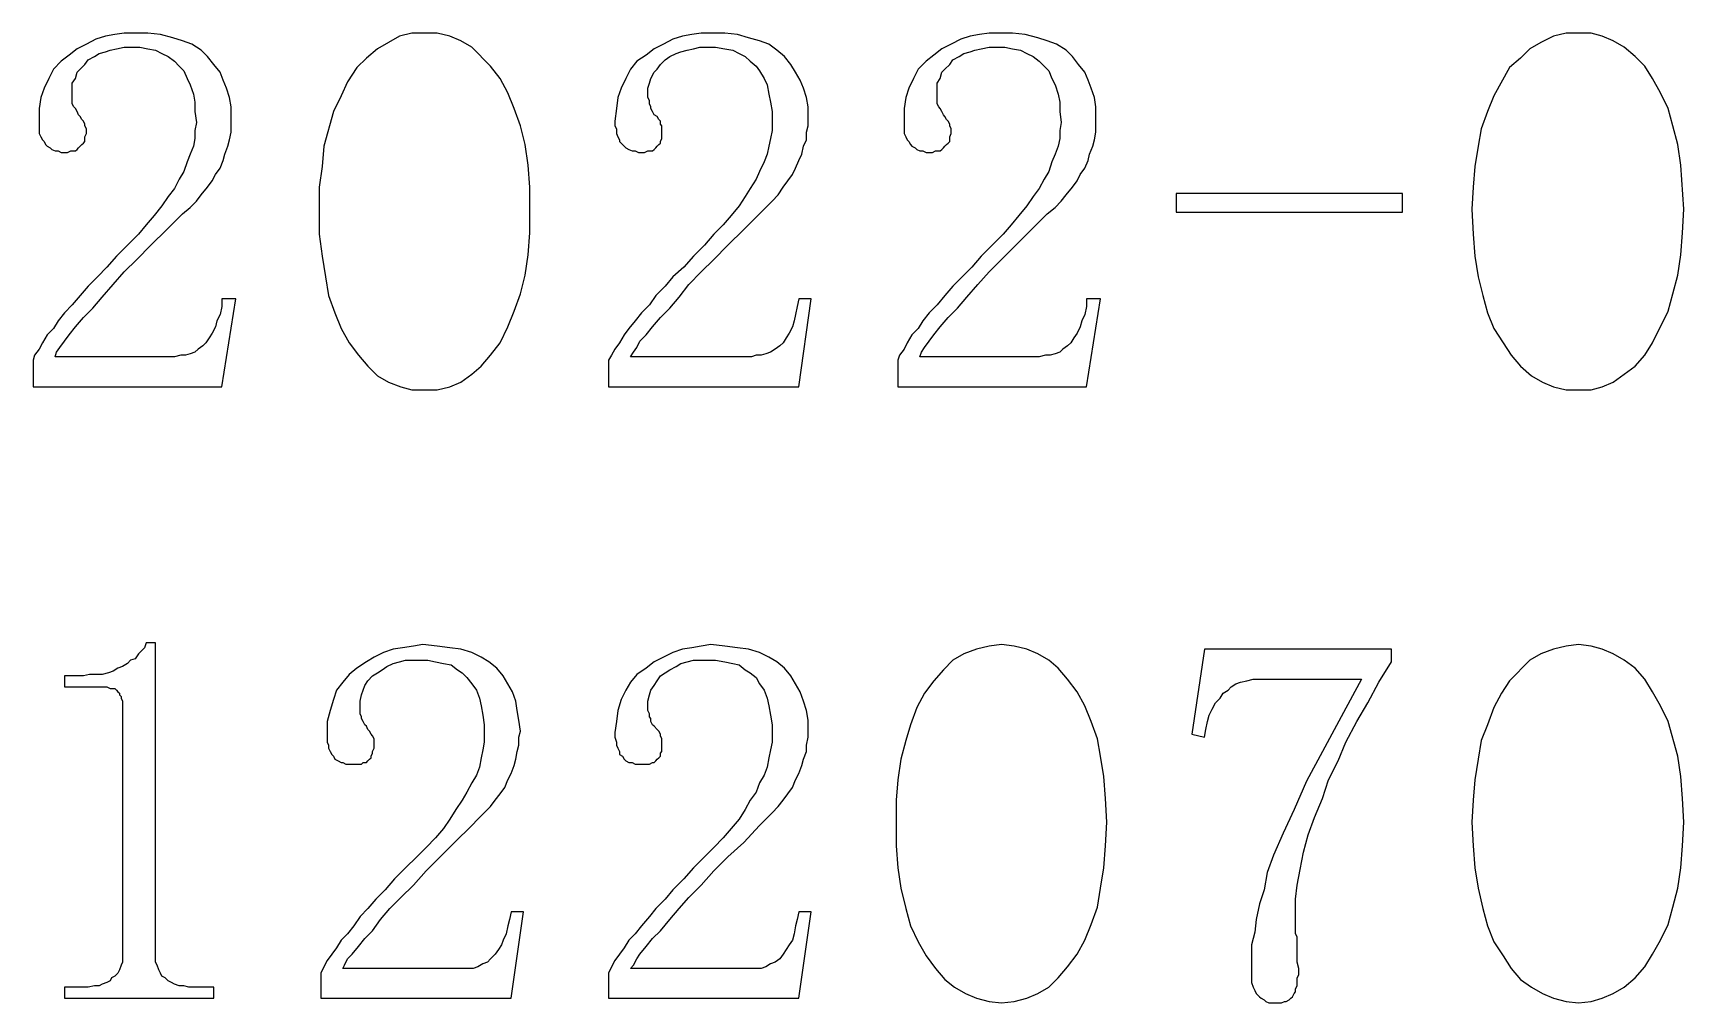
# Model space of a CAD drawing. Extents: x -150 to 150, y -100 to 100.
# Drawn here: x -106.53 to -96.03, y -82.82 to -76.65 of the extents above; entities that cross this region are included whole.
import ezdxf

# ---------------------------------------------------------------- set-up
doc = ezdxf.new("R2010")
doc.units = 0
doc.header["$MEASUREMENT"] = 0
doc.layers.get('0').update_dxf_attribs({"linetype": 'CONTINUOUS'})

msp = doc.modelspace()

# ---------------------------------------------------------------- linework, layer by layer
for points in [[(-105.5, -77.15), (-105.49, -77.22), (-105.49, -77.22), (-105.5, -77.27), (-105.5, -77.27), (-105.5, -77.32), (-105.5, -77.32), (-105.51, -77.37), (-105.51, -77.37), (-105.53, -77.42), (-105.53, -77.42), (-105.55, -77.47), (-105.55, -77.47), (-105.57, -77.53), (-105.57, -77.53), (-105.6, -77.58), (-105.6, -77.58), (-105.63, -77.64), (-105.63, -77.64), (-105.67, -77.69), (-105.67, -77.69), (-105.71, -77.75), (-105.71, -77.75), (-105.76, -77.81), (-105.76, -77.81), (-105.81, -77.87), (-105.81, -77.87), (-105.86, -77.93), (-105.86, -77.93), (-105.93, -78), (-105.93, -78), (-106, -78.07), (-106, -78.07), (-106.06, -78.14), (-106.06, -78.14), (-106.12, -78.2), (-106.12, -78.2), (-106.18, -78.26), (-106.18, -78.26), (-106.23, -78.32), (-106.23, -78.32), (-106.28, -78.38), (-106.28, -78.38), (-106.33, -78.43), (-106.33, -78.43), (-106.37, -78.48), (-106.37, -78.48), (-106.4, -78.53), (-106.4, -78.53), (-106.44, -78.57), (-106.44, -78.57), (-106.47, -78.62), (-106.47, -78.62), (-106.49, -78.66), (-106.49, -78.66), (-106.52, -78.7), (-106.52, -78.7), (-106.53, -78.73), (-106.53, -78.73), (-106.53, -78.9), (-106.53, -78.9), (-105.33, -78.9), (-105.33, -78.9), (-105.24, -78.34), (-105.24, -78.34), (-105.33, -78.34), (-105.33, -78.34), (-105.33, -78.39), (-105.33, -78.39), (-105.34, -78.44), (-105.34, -78.44), (-105.36, -78.48), (-105.36, -78.48), (-105.37, -78.52), (-105.37, -78.52), (-105.39, -78.56), (-105.39, -78.56), (-105.41, -78.59), (-105.41, -78.59), (-105.43, -78.62), (-105.43, -78.62), (-105.45, -78.64), (-105.45, -78.64), (-105.48, -78.66), (-105.48, -78.66), (-105.5, -78.68), (-105.5, -78.68), (-105.53, -78.69), (-105.53, -78.69), (-105.56, -78.7), (-105.56, -78.7), (-105.59, -78.7), (-105.59, -78.7), (-105.63, -78.71), (-105.63, -78.71), (-106.39, -78.71), (-106.39, -78.71), (-106.38, -78.68), (-106.38, -78.68), (-106.36, -78.65), (-106.36, -78.65), (-106.33, -78.61), (-106.33, -78.61), (-106.3, -78.57), (-106.3, -78.57), (-106.26, -78.52), (-106.26, -78.52), (-106.21, -78.46), (-106.21, -78.46), (-106.15, -78.4), (-106.15, -78.4), (-106.09, -78.33), (-106.09, -78.33), (-106.02, -78.25), (-106.02, -78.25), (-105.95, -78.17), (-105.95, -78.17), (-105.87, -78.09), (-105.87, -78.09), (-105.78, -78), (-105.78, -78), (-105.68, -77.9), (-105.68, -77.9), (-105.58, -77.8), (-105.58, -77.8), (-105.53, -77.76), (-105.53, -77.76), (-105.49, -77.72), (-105.49, -77.72), (-105.46, -77.68), (-105.46, -77.68), (-105.42, -77.63), (-105.42, -77.63), (-105.39, -77.59), (-105.39, -77.59), (-105.37, -77.55), (-105.37, -77.55), (-105.34, -77.51), (-105.34, -77.51), (-105.32, -77.46), (-105.32, -77.46), (-105.31, -77.42), (-105.31, -77.42), (-105.29, -77.37), (-105.29, -77.37), (-105.28, -77.33), (-105.28, -77.33), (-105.27, -77.28), (-105.27, -77.28), (-105.27, -77.24), (-105.27, -77.24), (-105.27, -77.19), (-105.27, -77.19), (-105.27, -77.12), (-105.27, -77.12), (-105.28, -77.06), (-105.28, -77.06), (-105.3, -77), (-105.3, -77), (-105.32, -76.95), (-105.32, -76.95), (-105.34, -76.9), (-105.34, -76.9), (-105.38, -76.85), (-105.38, -76.85), (-105.42, -76.8), (-105.42, -76.8), (-105.46, -76.76), (-105.46, -76.76), (-105.52, -76.72), (-105.52, -76.72), (-105.58, -76.7), (-105.58, -76.7), (-105.64, -76.68), (-105.64, -76.68), (-105.72, -76.66), (-105.72, -76.66), (-105.8, -76.65), (-105.8, -76.65), (-105.88, -76.65), (-105.88, -76.65), (-105.95, -76.65), (-105.95, -76.65), (-106.01, -76.66), (-106.01, -76.66), (-106.07, -76.67), (-106.07, -76.67), (-106.13, -76.69), (-106.13, -76.69), (-106.19, -76.72), (-106.19, -76.72), (-106.25, -76.75), (-106.25, -76.75), (-106.3, -76.79), (-106.3, -76.79), (-106.35, -76.83), (-106.35, -76.83), (-106.4, -76.88), (-106.4, -76.88), (-106.43, -76.94), (-106.43, -76.94), (-106.46, -77), (-106.46, -77), (-106.48, -77.06), (-106.48, -77.06), (-106.49, -77.13), (-106.49, -77.13), (-106.49, -77.21), (-106.49, -77.21), (-106.49, -77.24), (-106.49, -77.24), (-106.49, -77.26), (-106.49, -77.26), (-106.49, -77.29), (-106.49, -77.29), (-106.48, -77.31), (-106.48, -77.31), (-106.47, -77.33), (-106.47, -77.33), (-106.46, -77.34), (-106.46, -77.34), (-106.45, -77.36), (-106.45, -77.36), (-106.44, -77.37), (-106.44, -77.37), (-106.42, -77.38), (-106.42, -77.38), (-106.41, -77.39), (-106.41, -77.39), (-106.39, -77.4), (-106.39, -77.4), (-106.37, -77.4), (-106.37, -77.4), (-106.35, -77.41), (-106.35, -77.41), (-106.33, -77.41), (-106.33, -77.41), (-106.31, -77.41), (-106.31, -77.41), (-106.29, -77.4), (-106.29, -77.4), (-106.28, -77.4), (-106.28, -77.4), (-106.26, -77.4), (-106.26, -77.4), (-106.25, -77.39), (-106.25, -77.39), (-106.24, -77.38), (-106.24, -77.38), (-106.23, -77.37), (-106.23, -77.37), (-106.22, -77.36), (-106.22, -77.36), (-106.21, -77.35), (-106.21, -77.35), (-106.2, -77.34), (-106.2, -77.34), (-106.2, -77.32), (-106.2, -77.32), (-106.2, -77.31), (-106.2, -77.31), (-106.19, -77.29), (-106.19, -77.29), (-106.19, -77.27), (-106.19, -77.27), (-106.19, -77.26), (-106.19, -77.26), (-106.2, -77.24), (-106.2, -77.24), (-106.2, -77.23), (-106.2, -77.23), (-106.21, -77.21), (-106.21, -77.21), (-106.22, -77.2), (-106.22, -77.2), (-106.23, -77.18), (-106.23, -77.18), (-106.24, -77.17), (-106.24, -77.17), (-106.25, -77.15), (-106.25, -77.15), (-106.26, -77.13), (-106.26, -77.13), (-106.27, -77.12), (-106.27, -77.12), (-106.28, -77.1), (-106.28, -77.1), (-106.28, -77.08), (-106.28, -77.08), (-106.28, -77.06), (-106.28, -77.06), (-106.28, -77.04), (-106.28, -77.04), (-106.28, -77), (-106.28, -77), (-106.28, -76.97), (-106.28, -76.97), (-106.26, -76.94), (-106.26, -76.94), (-106.25, -76.9), (-106.25, -76.9), (-106.23, -76.88), (-106.23, -76.88), (-106.2, -76.85), (-106.2, -76.85), (-106.18, -76.82), (-106.18, -76.82), (-106.14, -76.8), (-106.14, -76.8), (-106.11, -76.78), (-106.11, -76.78), (-106.07, -76.77), (-106.07, -76.77), (-106.04, -76.76), (-106.04, -76.76), (-106, -76.75), (-106, -76.75), (-105.95, -76.74), (-105.95, -76.74), (-105.91, -76.74), (-105.91, -76.74), (-105.85, -76.74), (-105.85, -76.74), (-105.8, -76.75), (-105.8, -76.75), (-105.75, -76.76), (-105.75, -76.76), (-105.71, -76.78), (-105.71, -76.78), (-105.67, -76.8), (-105.67, -76.8), (-105.63, -76.83), (-105.63, -76.83), (-105.6, -76.86), (-105.6, -76.86), (-105.57, -76.89), (-105.57, -76.89), (-105.55, -76.94), (-105.55, -76.94), (-105.53, -76.98), (-105.53, -76.98), (-105.51, -77.04), (-105.51, -77.04), (-105.5, -77.09), (-105.5, -77.09), (-105.5, -77.15)], [(-103.96, -76.65), (-104.12, -76.65), (-104.12, -76.65), (-104.2, -76.67), (-104.2, -76.67), (-104.34, -76.75), (-104.34, -76.75), (-104.41, -76.81), (-104.41, -76.81), (-104.47, -76.87), (-104.47, -76.87), (-104.53, -76.96), (-104.53, -76.96), (-104.57, -77.05), (-104.57, -77.05), (-104.62, -77.15), (-104.62, -77.15), (-104.68, -77.37), (-104.68, -77.37), (-104.69, -77.5), (-104.69, -77.5), (-104.71, -77.63), (-104.71, -77.63), (-104.71, -77.93), (-104.71, -77.93), (-104.69, -78.07), (-104.69, -78.07), (-104.67, -78.2), (-104.67, -78.2), (-104.65, -78.32), (-104.65, -78.32), (-104.61, -78.43), (-104.61, -78.43), (-104.57, -78.53), (-104.57, -78.53), (-104.52, -78.62), (-104.52, -78.62), (-104.46, -78.7), (-104.46, -78.7), (-104.4, -78.77), (-104.4, -78.77), (-104.34, -78.83), (-104.34, -78.83), (-104.27, -78.87), (-104.27, -78.87), (-104.19, -78.9), (-104.19, -78.9), (-104.12, -78.92), (-104.12, -78.92), (-103.96, -78.92), (-103.96, -78.92), (-103.88, -78.9), (-103.88, -78.9), (-103.81, -78.87), (-103.81, -78.87), (-103.74, -78.82), (-103.74, -78.82), (-103.68, -78.77), (-103.68, -78.77), (-103.62, -78.7), (-103.62, -78.7), (-103.56, -78.62), (-103.56, -78.62), (-103.51, -78.52), (-103.51, -78.52), (-103.47, -78.42), (-103.47, -78.42), (-103.43, -78.31), (-103.43, -78.31), (-103.4, -78.19), (-103.4, -78.19), (-103.38, -78.06), (-103.38, -78.06), (-103.37, -77.92), (-103.37, -77.92), (-103.37, -77.63), (-103.37, -77.63), (-103.38, -77.49), (-103.38, -77.49), (-103.4, -77.36), (-103.4, -77.36), (-103.43, -77.24), (-103.43, -77.24), (-103.47, -77.13), (-103.47, -77.13), (-103.51, -77.03), (-103.51, -77.03), (-103.56, -76.94), (-103.56, -76.94), (-103.62, -76.86), (-103.62, -76.86), (-103.74, -76.74), (-103.74, -76.74), (-103.81, -76.7), (-103.81, -76.7), (-103.88, -76.67), (-103.88, -76.67), (-103.96, -76.65)], [(-101.83, -77.15), (-101.83, -77.22), (-101.83, -77.22), (-101.83, -77.27), (-101.83, -77.27), (-101.84, -77.32), (-101.84, -77.32), (-101.85, -77.37), (-101.85, -77.37), (-101.86, -77.42), (-101.86, -77.42), (-101.88, -77.47), (-101.88, -77.47), (-101.91, -77.53), (-101.91, -77.53), (-101.93, -77.58), (-101.93, -77.58), (-101.97, -77.64), (-101.97, -77.64), (-102, -77.69), (-102, -77.69), (-102.04, -77.75), (-102.04, -77.75), (-102.09, -77.81), (-102.09, -77.81), (-102.14, -77.87), (-102.14, -77.87), (-102.2, -77.93), (-102.2, -77.93), (-102.26, -78), (-102.26, -78), (-102.33, -78.07), (-102.33, -78.07), (-102.39, -78.14), (-102.39, -78.14), (-102.46, -78.2), (-102.46, -78.2), (-102.51, -78.26), (-102.51, -78.26), (-102.57, -78.32), (-102.57, -78.32), (-102.61, -78.38), (-102.61, -78.38), (-102.66, -78.43), (-102.66, -78.43), (-102.7, -78.48), (-102.7, -78.48), (-102.74, -78.53), (-102.74, -78.53), (-102.77, -78.57), (-102.77, -78.57), (-102.8, -78.62), (-102.8, -78.62), (-102.83, -78.66), (-102.83, -78.66), (-102.85, -78.7), (-102.85, -78.7), (-102.87, -78.73), (-102.87, -78.73), (-102.87, -78.9), (-102.87, -78.9), (-101.66, -78.9), (-101.66, -78.9), (-101.58, -78.34), (-101.58, -78.34), (-101.66, -78.34), (-101.66, -78.34), (-101.67, -78.39), (-101.67, -78.39), (-101.68, -78.44), (-101.68, -78.44), (-101.69, -78.48), (-101.69, -78.48), (-101.7, -78.52), (-101.7, -78.52), (-101.72, -78.56), (-101.72, -78.56), (-101.74, -78.59), (-101.74, -78.59), (-101.76, -78.62), (-101.76, -78.62), (-101.78, -78.64), (-101.78, -78.64), (-101.81, -78.66), (-101.81, -78.66), (-101.84, -78.68), (-101.84, -78.68), (-101.87, -78.69), (-101.87, -78.69), (-101.9, -78.7), (-101.9, -78.7), (-101.93, -78.7), (-101.93, -78.7), (-101.96, -78.71), (-101.96, -78.71), (-102.73, -78.71), (-102.73, -78.71), (-102.71, -78.68), (-102.71, -78.68), (-102.69, -78.65), (-102.69, -78.65), (-102.67, -78.61), (-102.67, -78.61), (-102.63, -78.57), (-102.63, -78.57), (-102.59, -78.52), (-102.59, -78.52), (-102.54, -78.46), (-102.54, -78.46), (-102.48, -78.4), (-102.48, -78.4), (-102.42, -78.33), (-102.42, -78.33), (-102.36, -78.25), (-102.36, -78.25), (-102.28, -78.17), (-102.28, -78.17), (-102.2, -78.09), (-102.2, -78.09), (-102.11, -78), (-102.11, -78), (-102.01, -77.9), (-102.01, -77.9), (-101.91, -77.8), (-101.91, -77.8), (-101.87, -77.76), (-101.87, -77.76), (-101.83, -77.72), (-101.83, -77.72), (-101.79, -77.68), (-101.79, -77.68), (-101.76, -77.63), (-101.76, -77.63), (-101.73, -77.59), (-101.73, -77.59), (-101.7, -77.55), (-101.7, -77.55), (-101.68, -77.51), (-101.68, -77.51), (-101.66, -77.46), (-101.66, -77.46), (-101.64, -77.42), (-101.64, -77.42), (-101.63, -77.37), (-101.63, -77.37), (-101.61, -77.33), (-101.61, -77.33), (-101.61, -77.28), (-101.61, -77.28), (-101.6, -77.24), (-101.6, -77.24), (-101.6, -77.19), (-101.6, -77.19), (-101.6, -77.12), (-101.6, -77.12), (-101.61, -77.06), (-101.61, -77.06), (-101.63, -77), (-101.63, -77), (-101.65, -76.95), (-101.65, -76.95), (-101.68, -76.9), (-101.68, -76.9), (-101.71, -76.85), (-101.71, -76.85), (-101.75, -76.8), (-101.75, -76.8), (-101.8, -76.76), (-101.8, -76.76), (-101.85, -76.72), (-101.85, -76.72), (-101.91, -76.7), (-101.91, -76.7), (-101.98, -76.68), (-101.98, -76.68), (-102.05, -76.66), (-102.05, -76.66), (-102.13, -76.65), (-102.13, -76.65), (-102.22, -76.65), (-102.22, -76.65), (-102.28, -76.65), (-102.28, -76.65), (-102.34, -76.66), (-102.34, -76.66), (-102.4, -76.67), (-102.4, -76.67), (-102.46, -76.69), (-102.46, -76.69), (-102.52, -76.72), (-102.52, -76.72), (-102.58, -76.75), (-102.58, -76.75), (-102.63, -76.79), (-102.63, -76.79), (-102.69, -76.83), (-102.69, -76.83), (-102.73, -76.88), (-102.73, -76.88), (-102.76, -76.94), (-102.76, -76.94), (-102.79, -77), (-102.79, -77), (-102.81, -77.06), (-102.81, -77.06), (-102.82, -77.13), (-102.82, -77.13), (-102.83, -77.21), (-102.83, -77.21), (-102.83, -77.24), (-102.83, -77.24), (-102.82, -77.26), (-102.82, -77.26), (-102.82, -77.29), (-102.82, -77.29), (-102.81, -77.31), (-102.81, -77.31), (-102.8, -77.33), (-102.8, -77.33), (-102.8, -77.34), (-102.8, -77.34), (-102.78, -77.36), (-102.78, -77.36), (-102.77, -77.37), (-102.77, -77.37), (-102.76, -77.38), (-102.76, -77.38), (-102.74, -77.39), (-102.74, -77.39), (-102.72, -77.4), (-102.72, -77.4), (-102.7, -77.4), (-102.7, -77.4), (-102.68, -77.41), (-102.68, -77.41), (-102.66, -77.41), (-102.66, -77.41), (-102.64, -77.41), (-102.64, -77.41), (-102.62, -77.4), (-102.62, -77.4), (-102.61, -77.4), (-102.61, -77.4), (-102.59, -77.4), (-102.59, -77.4), (-102.58, -77.39), (-102.58, -77.39), (-102.57, -77.38), (-102.57, -77.38), (-102.56, -77.37), (-102.56, -77.37), (-102.55, -77.36), (-102.55, -77.36), (-102.54, -77.35), (-102.54, -77.35), (-102.54, -77.34), (-102.54, -77.34), (-102.53, -77.32), (-102.53, -77.32), (-102.53, -77.31), (-102.53, -77.31), (-102.53, -77.29), (-102.53, -77.29), (-102.53, -77.27), (-102.53, -77.27), (-102.53, -77.26), (-102.53, -77.26), (-102.53, -77.24), (-102.53, -77.24), (-102.54, -77.23), (-102.54, -77.23), (-102.54, -77.21), (-102.54, -77.21), (-102.55, -77.2), (-102.55, -77.2), (-102.56, -77.18), (-102.56, -77.18), (-102.58, -77.17), (-102.58, -77.17), (-102.59, -77.15), (-102.59, -77.15), (-102.6, -77.13), (-102.6, -77.13), (-102.6, -77.12), (-102.6, -77.12), (-102.61, -77.1), (-102.61, -77.1), (-102.61, -77.08), (-102.61, -77.08), (-102.62, -77.06), (-102.62, -77.06), (-102.62, -77.04), (-102.62, -77.04), (-102.62, -77), (-102.62, -77), (-102.61, -76.97), (-102.61, -76.97), (-102.6, -76.94), (-102.6, -76.94), (-102.58, -76.9), (-102.58, -76.9), (-102.56, -76.88), (-102.56, -76.88), (-102.54, -76.85), (-102.54, -76.85), (-102.51, -76.82), (-102.51, -76.82), (-102.48, -76.8), (-102.48, -76.8), (-102.44, -76.78), (-102.44, -76.78), (-102.41, -76.77), (-102.41, -76.77), (-102.37, -76.76), (-102.37, -76.76), (-102.33, -76.75), (-102.33, -76.75), (-102.29, -76.74), (-102.29, -76.74), (-102.24, -76.74), (-102.24, -76.74), (-102.19, -76.74), (-102.19, -76.74), (-102.13, -76.75), (-102.13, -76.75), (-102.08, -76.76), (-102.08, -76.76), (-102.04, -76.78), (-102.04, -76.78), (-102, -76.8), (-102, -76.8), (-101.97, -76.83), (-101.97, -76.83), (-101.93, -76.86), (-101.93, -76.86), (-101.91, -76.89), (-101.91, -76.89), (-101.88, -76.94), (-101.88, -76.94), (-101.86, -76.98), (-101.86, -76.98), (-101.85, -77.04), (-101.85, -77.04), (-101.84, -77.09), (-101.84, -77.09), (-101.83, -77.15)], [(-100, -77.15), (-99.99, -77.22), (-99.99, -77.22), (-100, -77.27), (-100, -77.27), (-100, -77.32), (-100, -77.32), (-100.01, -77.37), (-100.01, -77.37), (-100.03, -77.42), (-100.03, -77.42), (-100.05, -77.47), (-100.05, -77.47), (-100.07, -77.53), (-100.07, -77.53), (-100.1, -77.58), (-100.1, -77.58), (-100.13, -77.64), (-100.13, -77.64), (-100.17, -77.69), (-100.17, -77.69), (-100.21, -77.75), (-100.21, -77.75), (-100.26, -77.81), (-100.26, -77.81), (-100.31, -77.87), (-100.31, -77.87), (-100.36, -77.93), (-100.36, -77.93), (-100.43, -78), (-100.43, -78), (-100.5, -78.07), (-100.5, -78.07), (-100.56, -78.14), (-100.56, -78.14), (-100.62, -78.2), (-100.62, -78.2), (-100.68, -78.26), (-100.68, -78.26), (-100.73, -78.32), (-100.73, -78.32), (-100.78, -78.38), (-100.78, -78.38), (-100.83, -78.43), (-100.83, -78.43), (-100.87, -78.48), (-100.87, -78.48), (-100.9, -78.53), (-100.9, -78.53), (-100.94, -78.57), (-100.94, -78.57), (-100.97, -78.62), (-100.97, -78.62), (-100.99, -78.66), (-100.99, -78.66), (-101.02, -78.7), (-101.02, -78.7), (-101.03, -78.73), (-101.03, -78.73), (-101.03, -78.9), (-101.03, -78.9), (-99.83, -78.9), (-99.83, -78.9), (-99.74, -78.34), (-99.74, -78.34), (-99.83, -78.34), (-99.83, -78.34), (-99.83, -78.39), (-99.83, -78.39), (-99.84, -78.44), (-99.84, -78.44), (-99.86, -78.48), (-99.86, -78.48), (-99.87, -78.52), (-99.87, -78.52), (-99.89, -78.56), (-99.89, -78.56), (-99.91, -78.59), (-99.91, -78.59), (-99.93, -78.62), (-99.93, -78.62), (-99.95, -78.64), (-99.95, -78.64), (-99.98, -78.66), (-99.98, -78.66), (-100, -78.68), (-100, -78.68), (-100.03, -78.69), (-100.03, -78.69), (-100.06, -78.7), (-100.06, -78.7), (-100.09, -78.7), (-100.09, -78.7), (-100.13, -78.71), (-100.13, -78.71), (-100.89, -78.71), (-100.89, -78.71), (-100.88, -78.68), (-100.88, -78.68), (-100.86, -78.65), (-100.86, -78.65), (-100.83, -78.61), (-100.83, -78.61), (-100.8, -78.57), (-100.8, -78.57), (-100.76, -78.52), (-100.76, -78.52), (-100.71, -78.46), (-100.71, -78.46), (-100.65, -78.4), (-100.65, -78.4), (-100.59, -78.33), (-100.59, -78.33), (-100.52, -78.25), (-100.52, -78.25), (-100.45, -78.17), (-100.45, -78.17), (-100.37, -78.09), (-100.37, -78.09), (-100.28, -78), (-100.28, -78), (-100.18, -77.9), (-100.18, -77.9), (-100.08, -77.8), (-100.08, -77.8), (-100.03, -77.76), (-100.03, -77.76), (-99.99, -77.72), (-99.99, -77.72), (-99.96, -77.68), (-99.96, -77.68), (-99.92, -77.63), (-99.92, -77.63), (-99.89, -77.59), (-99.89, -77.59), (-99.87, -77.55), (-99.87, -77.55), (-99.84, -77.51), (-99.84, -77.51), (-99.82, -77.46), (-99.82, -77.46), (-99.81, -77.42), (-99.81, -77.42), (-99.79, -77.37), (-99.79, -77.37), (-99.78, -77.33), (-99.78, -77.33), (-99.77, -77.28), (-99.77, -77.28), (-99.77, -77.24), (-99.77, -77.24), (-99.77, -77.19), (-99.77, -77.19), (-99.77, -77.12), (-99.77, -77.12), (-99.78, -77.06), (-99.78, -77.06), (-99.8, -77), (-99.8, -77), (-99.82, -76.95), (-99.82, -76.95), (-99.84, -76.9), (-99.84, -76.9), (-99.88, -76.85), (-99.88, -76.85), (-99.92, -76.8), (-99.92, -76.8), (-99.96, -76.76), (-99.96, -76.76), (-100.02, -76.72), (-100.02, -76.72), (-100.08, -76.7), (-100.08, -76.7), (-100.14, -76.68), (-100.14, -76.68), (-100.22, -76.66), (-100.22, -76.66), (-100.3, -76.65), (-100.3, -76.65), (-100.38, -76.65), (-100.38, -76.65), (-100.45, -76.65), (-100.45, -76.65), (-100.51, -76.66), (-100.51, -76.66), (-100.57, -76.67), (-100.57, -76.67), (-100.63, -76.69), (-100.63, -76.69), (-100.69, -76.72), (-100.69, -76.72), (-100.75, -76.75), (-100.75, -76.75), (-100.8, -76.79), (-100.8, -76.79), (-100.85, -76.83), (-100.85, -76.83), (-100.9, -76.88), (-100.9, -76.88), (-100.93, -76.94), (-100.93, -76.94), (-100.96, -77), (-100.96, -77), (-100.98, -77.06), (-100.98, -77.06), (-100.99, -77.13), (-100.99, -77.13), (-100.99, -77.21), (-100.99, -77.21), (-100.99, -77.24), (-100.99, -77.24), (-100.99, -77.26), (-100.99, -77.26), (-100.99, -77.29), (-100.99, -77.29), (-100.98, -77.31), (-100.98, -77.31), (-100.97, -77.33), (-100.97, -77.33), (-100.96, -77.34), (-100.96, -77.34), (-100.95, -77.36), (-100.95, -77.36), (-100.94, -77.37), (-100.94, -77.37), (-100.92, -77.38), (-100.92, -77.38), (-100.91, -77.39), (-100.91, -77.39), (-100.89, -77.4), (-100.89, -77.4), (-100.87, -77.4), (-100.87, -77.4), (-100.85, -77.41), (-100.85, -77.41), (-100.83, -77.41), (-100.83, -77.41), (-100.81, -77.41), (-100.81, -77.41), (-100.79, -77.4), (-100.79, -77.4), (-100.78, -77.4), (-100.78, -77.4), (-100.76, -77.4), (-100.76, -77.4), (-100.75, -77.39), (-100.75, -77.39), (-100.74, -77.38), (-100.74, -77.38), (-100.73, -77.37), (-100.73, -77.37), (-100.72, -77.36), (-100.72, -77.36), (-100.71, -77.35), (-100.71, -77.35), (-100.7, -77.34), (-100.7, -77.34), (-100.7, -77.32), (-100.7, -77.32), (-100.7, -77.31), (-100.7, -77.31), (-100.69, -77.29), (-100.69, -77.29), (-100.69, -77.27), (-100.69, -77.27), (-100.69, -77.26), (-100.69, -77.26), (-100.7, -77.24), (-100.7, -77.24), (-100.7, -77.23), (-100.7, -77.23), (-100.71, -77.21), (-100.71, -77.21), (-100.72, -77.2), (-100.72, -77.2), (-100.73, -77.18), (-100.73, -77.18), (-100.74, -77.17), (-100.74, -77.17), (-100.75, -77.15), (-100.75, -77.15), (-100.76, -77.13), (-100.76, -77.13), (-100.77, -77.12), (-100.77, -77.12), (-100.78, -77.1), (-100.78, -77.1), (-100.78, -77.08), (-100.78, -77.08), (-100.78, -77.06), (-100.78, -77.06), (-100.78, -77.04), (-100.78, -77.04), (-100.78, -77), (-100.78, -77), (-100.78, -76.97), (-100.78, -76.97), (-100.76, -76.94), (-100.76, -76.94), (-100.75, -76.9), (-100.75, -76.9), (-100.73, -76.88), (-100.73, -76.88), (-100.7, -76.85), (-100.7, -76.85), (-100.68, -76.82), (-100.68, -76.82), (-100.64, -76.8), (-100.64, -76.8), (-100.61, -76.78), (-100.61, -76.78), (-100.57, -76.77), (-100.57, -76.77), (-100.54, -76.76), (-100.54, -76.76), (-100.5, -76.75), (-100.5, -76.75), (-100.45, -76.74), (-100.45, -76.74), (-100.41, -76.74), (-100.41, -76.74), (-100.35, -76.74), (-100.35, -76.74), (-100.3, -76.75), (-100.3, -76.75), (-100.25, -76.76), (-100.25, -76.76), (-100.21, -76.78), (-100.21, -76.78), (-100.17, -76.8), (-100.17, -76.8), (-100.13, -76.83), (-100.13, -76.83), (-100.1, -76.86), (-100.1, -76.86), (-100.07, -76.89), (-100.07, -76.89), (-100.05, -76.94), (-100.05, -76.94), (-100.03, -76.98), (-100.03, -76.98), (-100.01, -77.04), (-100.01, -77.04), (-100, -77.09), (-100, -77.09), (-100, -77.15)], [(-96.62, -76.65), (-96.78, -76.65), (-96.78, -76.65), (-96.86, -76.67), (-96.86, -76.67), (-96.94, -76.71), (-96.94, -76.71), (-97.01, -76.75), (-97.01, -76.75), (-97.07, -76.81), (-97.07, -76.81), (-97.14, -76.87), (-97.14, -76.87), (-97.24, -77.05), (-97.24, -77.05), (-97.28, -77.15), (-97.28, -77.15), (-97.32, -77.26), (-97.32, -77.26), (-97.34, -77.37), (-97.34, -77.37), (-97.36, -77.5), (-97.36, -77.5), (-97.37, -77.63), (-97.37, -77.63), (-97.38, -77.77), (-97.38, -77.77), (-97.37, -77.93), (-97.37, -77.93), (-97.36, -78.07), (-97.36, -78.07), (-97.34, -78.2), (-97.34, -78.2), (-97.31, -78.32), (-97.31, -78.32), (-97.28, -78.43), (-97.28, -78.43), (-97.24, -78.53), (-97.24, -78.53), (-97.18, -78.62), (-97.18, -78.62), (-97.13, -78.7), (-97.13, -78.7), (-97.07, -78.77), (-97.07, -78.77), (-97, -78.83), (-97, -78.83), (-96.93, -78.87), (-96.93, -78.87), (-96.86, -78.9), (-96.86, -78.9), (-96.78, -78.92), (-96.78, -78.92), (-96.62, -78.92), (-96.62, -78.92), (-96.55, -78.9), (-96.55, -78.9), (-96.48, -78.87), (-96.48, -78.87), (-96.34, -78.77), (-96.34, -78.77), (-96.28, -78.7), (-96.28, -78.7), (-96.23, -78.62), (-96.23, -78.62), (-96.13, -78.42), (-96.13, -78.42), (-96.1, -78.31), (-96.1, -78.31), (-96.07, -78.19), (-96.07, -78.19), (-96.05, -78.06), (-96.05, -78.06), (-96.04, -77.92), (-96.04, -77.92), (-96.03, -77.77), (-96.03, -77.77), (-96.05, -77.49), (-96.05, -77.49), (-96.07, -77.36), (-96.07, -77.36), (-96.1, -77.24), (-96.1, -77.24), (-96.13, -77.13), (-96.13, -77.13), (-96.18, -77.03), (-96.18, -77.03), (-96.23, -76.94), (-96.23, -76.94), (-96.28, -76.86), (-96.28, -76.86), (-96.34, -76.8), (-96.34, -76.8), (-96.41, -76.74), (-96.41, -76.74), (-96.48, -76.7), (-96.48, -76.7), (-96.55, -76.67), (-96.55, -76.67), (-96.62, -76.65)], [(-99.26, -77.67), (-99.26, -77.79), (-99.26, -77.79), (-97.82, -77.79), (-97.82, -77.79), (-97.82, -77.67), (-97.82, -77.67), (-99.26, -77.67)], [(-105.75, -82.5), (-105.75, -80.53), (-105.75, -80.53), (-105.81, -80.53), (-105.81, -80.53), (-105.82, -80.56), (-105.82, -80.56), (-105.84, -80.58), (-105.84, -80.58), (-105.86, -80.6), (-105.86, -80.6), (-105.88, -80.63), (-105.88, -80.63), (-105.91, -80.64), (-105.91, -80.64), (-105.93, -80.66), (-105.93, -80.66), (-105.96, -80.68), (-105.96, -80.68), (-105.99, -80.69), (-105.99, -80.69), (-106.02, -80.71), (-106.02, -80.71), (-106.05, -80.72), (-106.05, -80.72), (-106.09, -80.73), (-106.09, -80.73), (-106.13, -80.73), (-106.13, -80.73), (-106.17, -80.73), (-106.17, -80.73), (-106.21, -80.74), (-106.21, -80.74), (-106.33, -80.74), (-106.33, -80.74), (-106.33, -80.81), (-106.33, -80.81), (-106.09, -80.81), (-106.09, -80.81), (-106.07, -80.81), (-106.07, -80.81), (-106.06, -80.81), (-106.06, -80.81), (-106.04, -80.82), (-106.04, -80.82), (-106.03, -80.82), (-106.03, -80.82), (-106.01, -80.82), (-106.01, -80.82), (-106, -80.83), (-106, -80.83), (-105.99, -80.84), (-105.99, -80.84), (-105.98, -80.85), (-105.98, -80.85), (-105.98, -80.86), (-105.98, -80.86), (-105.97, -80.87), (-105.97, -80.87), (-105.97, -80.88), (-105.97, -80.88), (-105.96, -80.9), (-105.96, -80.9), (-105.96, -80.91), (-105.96, -80.91), (-105.96, -80.93), (-105.96, -80.93), (-105.96, -82.5), (-105.96, -82.5), (-105.96, -82.53), (-105.96, -82.53), (-105.96, -82.56), (-105.96, -82.56), (-105.97, -82.58), (-105.97, -82.58), (-105.98, -82.61), (-105.98, -82.61), (-105.99, -82.63), (-105.99, -82.63), (-106.01, -82.65), (-106.01, -82.65), (-106.03, -82.66), (-106.03, -82.66), (-106.04, -82.68), (-106.04, -82.68), (-106.06, -82.69), (-106.06, -82.69), (-106.09, -82.7), (-106.09, -82.7), (-106.11, -82.71), (-106.11, -82.71), (-106.14, -82.71), (-106.14, -82.71), (-106.18, -82.72), (-106.18, -82.72), (-106.21, -82.72), (-106.21, -82.72), (-106.33, -82.72), (-106.33, -82.72), (-106.33, -82.79), (-106.33, -82.79), (-105.38, -82.79), (-105.38, -82.79), (-105.38, -82.72), (-105.38, -82.72), (-105.51, -82.72), (-105.51, -82.72), (-105.54, -82.72), (-105.54, -82.72), (-105.57, -82.71), (-105.57, -82.71), (-105.6, -82.71), (-105.6, -82.71), (-105.63, -82.7), (-105.63, -82.7), (-105.65, -82.69), (-105.65, -82.69), (-105.67, -82.68), (-105.67, -82.68), (-105.69, -82.66), (-105.69, -82.66), (-105.71, -82.65), (-105.71, -82.65), (-105.72, -82.63), (-105.72, -82.63), (-105.73, -82.61), (-105.73, -82.61), (-105.74, -82.58), (-105.74, -82.58), (-105.75, -82.56), (-105.75, -82.56), (-105.75, -82.53), (-105.75, -82.53), (-105.75, -82.5)], [(-103.66, -81.05), (-103.66, -81.11), (-103.66, -81.11), (-103.66, -81.16), (-103.66, -81.16), (-103.67, -81.21), (-103.67, -81.21), (-103.68, -81.26), (-103.68, -81.26), (-103.69, -81.32), (-103.69, -81.32), (-103.71, -81.37), (-103.71, -81.37), (-103.74, -81.42), (-103.74, -81.42), (-103.77, -81.48), (-103.77, -81.48), (-103.8, -81.53), (-103.8, -81.53), (-103.84, -81.59), (-103.84, -81.59), (-103.88, -81.65), (-103.88, -81.65), (-103.92, -81.71), (-103.92, -81.71), (-103.97, -81.77), (-103.97, -81.77), (-104.03, -81.83), (-104.03, -81.83), (-104.09, -81.89), (-104.09, -81.89), (-104.16, -81.96), (-104.16, -81.96), (-104.23, -82.03), (-104.23, -82.03), (-104.29, -82.1), (-104.29, -82.1), (-104.35, -82.16), (-104.35, -82.16), (-104.4, -82.22), (-104.4, -82.22), (-104.45, -82.27), (-104.45, -82.27), (-104.49, -82.33), (-104.49, -82.33), (-104.53, -82.38), (-104.53, -82.38), (-104.57, -82.42), (-104.57, -82.42), (-104.6, -82.47), (-104.6, -82.47), (-104.63, -82.51), (-104.63, -82.51), (-104.66, -82.55), (-104.66, -82.55), (-104.68, -82.59), (-104.68, -82.59), (-104.7, -82.63), (-104.7, -82.63), (-104.7, -82.79), (-104.7, -82.79), (-103.49, -82.79), (-103.49, -82.79), (-103.41, -82.24), (-103.41, -82.24), (-103.49, -82.24), (-103.49, -82.24), (-103.5, -82.29), (-103.5, -82.29), (-103.51, -82.33), (-103.51, -82.33), (-103.52, -82.38), (-103.52, -82.38), (-103.54, -82.42), (-103.54, -82.42), (-103.55, -82.45), (-103.55, -82.45), (-103.57, -82.48), (-103.57, -82.48), (-103.59, -82.51), (-103.59, -82.51), (-103.62, -82.54), (-103.62, -82.54), (-103.64, -82.56), (-103.64, -82.56), (-103.67, -82.57), (-103.67, -82.57), (-103.7, -82.59), (-103.7, -82.59), (-103.73, -82.6), (-103.73, -82.6), (-103.76, -82.6), (-103.76, -82.6), (-103.79, -82.6), (-103.79, -82.6), (-104.56, -82.6), (-104.56, -82.6), (-104.55, -82.58), (-104.55, -82.58), (-104.53, -82.54), (-104.53, -82.54), (-104.5, -82.51), (-104.5, -82.51), (-104.46, -82.46), (-104.46, -82.46), (-104.42, -82.41), (-104.42, -82.41), (-104.37, -82.36), (-104.37, -82.36), (-104.32, -82.29), (-104.32, -82.29), (-104.26, -82.22), (-104.26, -82.22), (-104.19, -82.15), (-104.19, -82.15), (-104.11, -82.07), (-104.11, -82.07), (-104.03, -81.98), (-104.03, -81.98), (-103.94, -81.89), (-103.94, -81.89), (-103.85, -81.8), (-103.85, -81.8), (-103.74, -81.69), (-103.74, -81.69), (-103.7, -81.65), (-103.7, -81.65), (-103.66, -81.61), (-103.66, -81.61), (-103.62, -81.57), (-103.62, -81.57), (-103.59, -81.53), (-103.59, -81.53), (-103.56, -81.49), (-103.56, -81.49), (-103.53, -81.45), (-103.53, -81.45), (-103.51, -81.4), (-103.51, -81.4), (-103.49, -81.36), (-103.49, -81.36), (-103.47, -81.31), (-103.47, -81.31), (-103.46, -81.27), (-103.46, -81.27), (-103.45, -81.22), (-103.45, -81.22), (-103.44, -81.18), (-103.44, -81.18), (-103.44, -81.13), (-103.44, -81.13), (-103.43, -81.09), (-103.43, -81.09), (-103.44, -81.02), (-103.44, -81.02), (-103.45, -80.96), (-103.45, -80.96), (-103.46, -80.9), (-103.46, -80.9), (-103.48, -80.84), (-103.48, -80.84), (-103.51, -80.79), (-103.51, -80.79), (-103.54, -80.74), (-103.54, -80.74), (-103.58, -80.69), (-103.58, -80.69), (-103.63, -80.65), (-103.63, -80.65), (-103.68, -80.62), (-103.68, -80.62), (-103.74, -80.59), (-103.74, -80.59), (-103.81, -80.57), (-103.81, -80.57), (-103.88, -80.56), (-103.88, -80.56), (-103.96, -80.55), (-103.96, -80.55), (-104.05, -80.54), (-104.05, -80.54), (-104.11, -80.55), (-104.11, -80.55), (-104.18, -80.56), (-104.18, -80.56), (-104.24, -80.57), (-104.24, -80.57), (-104.3, -80.59), (-104.3, -80.59), (-104.36, -80.62), (-104.36, -80.62), (-104.41, -80.65), (-104.41, -80.65), (-104.47, -80.69), (-104.47, -80.69), (-104.52, -80.73), (-104.52, -80.73), (-104.56, -80.78), (-104.56, -80.78), (-104.6, -80.83), (-104.6, -80.83), (-104.62, -80.89), (-104.62, -80.89), (-104.64, -80.96), (-104.64, -80.96), (-104.66, -81.03), (-104.66, -81.03), (-104.66, -81.1), (-104.66, -81.1), (-104.66, -81.13), (-104.66, -81.13), (-104.66, -81.16), (-104.66, -81.16), (-104.65, -81.18), (-104.65, -81.18), (-104.65, -81.2), (-104.65, -81.2), (-104.64, -81.22), (-104.64, -81.22), (-104.63, -81.24), (-104.63, -81.24), (-104.62, -81.25), (-104.62, -81.25), (-104.61, -81.27), (-104.61, -81.27), (-104.59, -81.28), (-104.59, -81.28), (-104.57, -81.29), (-104.57, -81.29), (-104.56, -81.29), (-104.56, -81.29), (-104.54, -81.3), (-104.54, -81.3), (-104.52, -81.3), (-104.52, -81.3), (-104.49, -81.3), (-104.49, -81.3), (-104.47, -81.3), (-104.47, -81.3), (-104.46, -81.3), (-104.46, -81.3), (-104.44, -81.3), (-104.44, -81.3), (-104.43, -81.29), (-104.43, -81.29), (-104.41, -81.29), (-104.41, -81.29), (-104.4, -81.28), (-104.4, -81.28), (-104.39, -81.27), (-104.39, -81.27), (-104.38, -81.26), (-104.38, -81.26), (-104.38, -81.25), (-104.38, -81.25), (-104.37, -81.23), (-104.37, -81.23), (-104.37, -81.22), (-104.37, -81.22), (-104.36, -81.2), (-104.36, -81.2), (-104.36, -81.19), (-104.36, -81.19), (-104.36, -81.17), (-104.36, -81.17), (-104.36, -81.15), (-104.36, -81.15), (-104.36, -81.14), (-104.36, -81.14), (-104.37, -81.12), (-104.37, -81.12), (-104.38, -81.11), (-104.38, -81.11), (-104.39, -81.09), (-104.39, -81.09), (-104.4, -81.08), (-104.4, -81.08), (-104.41, -81.06), (-104.41, -81.06), (-104.42, -81.05), (-104.42, -81.05), (-104.43, -81.03), (-104.43, -81.03), (-104.44, -81.01), (-104.44, -81.01), (-104.44, -81), (-104.44, -81), (-104.45, -80.98), (-104.45, -80.98), (-104.45, -80.96), (-104.45, -80.96), (-104.45, -80.94), (-104.45, -80.94), (-104.45, -80.9), (-104.45, -80.9), (-104.44, -80.86), (-104.44, -80.86), (-104.43, -80.83), (-104.43, -80.83), (-104.42, -80.8), (-104.42, -80.8), (-104.4, -80.77), (-104.4, -80.77), (-104.37, -80.74), (-104.37, -80.74), (-104.34, -80.72), (-104.34, -80.72), (-104.31, -80.7), (-104.31, -80.7), (-104.28, -80.68), (-104.28, -80.68), (-104.24, -80.66), (-104.24, -80.66), (-104.2, -80.65), (-104.2, -80.65), (-104.16, -80.64), (-104.16, -80.64), (-104.12, -80.64), (-104.12, -80.64), (-104.08, -80.64), (-104.08, -80.64), (-104.02, -80.64), (-104.02, -80.64), (-103.97, -80.65), (-103.97, -80.65), (-103.92, -80.66), (-103.92, -80.66), (-103.87, -80.67), (-103.87, -80.67), (-103.83, -80.7), (-103.83, -80.7), (-103.8, -80.72), (-103.8, -80.72), (-103.77, -80.75), (-103.77, -80.75), (-103.74, -80.79), (-103.74, -80.79), (-103.71, -80.83), (-103.71, -80.83), (-103.69, -80.88), (-103.69, -80.88), (-103.68, -80.93), (-103.68, -80.93), (-103.67, -80.99), (-103.67, -80.99), (-103.66, -81.05)], [(-101.83, -81.05), (-101.83, -81.11), (-101.83, -81.11), (-101.83, -81.16), (-101.83, -81.16), (-101.84, -81.21), (-101.84, -81.21), (-101.85, -81.26), (-101.85, -81.26), (-101.86, -81.32), (-101.86, -81.32), (-101.88, -81.37), (-101.88, -81.37), (-101.91, -81.42), (-101.91, -81.42), (-101.93, -81.48), (-101.93, -81.48), (-101.97, -81.53), (-101.97, -81.53), (-102, -81.59), (-102, -81.59), (-102.04, -81.65), (-102.04, -81.65), (-102.09, -81.71), (-102.09, -81.71), (-102.14, -81.77), (-102.14, -81.77), (-102.2, -81.83), (-102.2, -81.83), (-102.26, -81.89), (-102.26, -81.89), (-102.33, -81.96), (-102.33, -81.96), (-102.39, -82.03), (-102.39, -82.03), (-102.46, -82.1), (-102.46, -82.1), (-102.51, -82.16), (-102.51, -82.16), (-102.57, -82.22), (-102.57, -82.22), (-102.61, -82.27), (-102.61, -82.27), (-102.66, -82.33), (-102.66, -82.33), (-102.7, -82.38), (-102.7, -82.38), (-102.74, -82.42), (-102.74, -82.42), (-102.77, -82.47), (-102.77, -82.47), (-102.8, -82.51), (-102.8, -82.51), (-102.83, -82.55), (-102.83, -82.55), (-102.85, -82.59), (-102.85, -82.59), (-102.87, -82.63), (-102.87, -82.63), (-102.87, -82.79), (-102.87, -82.79), (-101.66, -82.79), (-101.66, -82.79), (-101.58, -82.24), (-101.58, -82.24), (-101.66, -82.24), (-101.66, -82.24), (-101.67, -82.29), (-101.67, -82.29), (-101.68, -82.33), (-101.68, -82.33), (-101.69, -82.38), (-101.69, -82.38), (-101.7, -82.42), (-101.7, -82.42), (-101.72, -82.45), (-101.72, -82.45), (-101.74, -82.48), (-101.74, -82.48), (-101.76, -82.51), (-101.76, -82.51), (-101.78, -82.54), (-101.78, -82.54), (-101.81, -82.56), (-101.81, -82.56), (-101.84, -82.57), (-101.84, -82.57), (-101.87, -82.59), (-101.87, -82.59), (-101.9, -82.6), (-101.9, -82.6), (-101.93, -82.6), (-101.93, -82.6), (-101.96, -82.6), (-101.96, -82.6), (-102.73, -82.6), (-102.73, -82.6), (-102.71, -82.58), (-102.71, -82.58), (-102.69, -82.54), (-102.69, -82.54), (-102.67, -82.51), (-102.67, -82.51), (-102.63, -82.46), (-102.63, -82.46), (-102.59, -82.41), (-102.59, -82.41), (-102.54, -82.36), (-102.54, -82.36), (-102.48, -82.29), (-102.48, -82.29), (-102.42, -82.22), (-102.42, -82.22), (-102.36, -82.15), (-102.36, -82.15), (-102.28, -82.07), (-102.28, -82.07), (-102.2, -81.98), (-102.2, -81.98), (-102.11, -81.89), (-102.11, -81.89), (-102.01, -81.8), (-102.01, -81.8), (-101.91, -81.69), (-101.91, -81.69), (-101.87, -81.65), (-101.87, -81.65), (-101.83, -81.61), (-101.83, -81.61), (-101.79, -81.57), (-101.79, -81.57), (-101.76, -81.53), (-101.76, -81.53), (-101.73, -81.49), (-101.73, -81.49), (-101.7, -81.45), (-101.7, -81.45), (-101.68, -81.4), (-101.68, -81.4), (-101.66, -81.36), (-101.66, -81.36), (-101.64, -81.31), (-101.64, -81.31), (-101.63, -81.27), (-101.63, -81.27), (-101.61, -81.22), (-101.61, -81.22), (-101.61, -81.18), (-101.61, -81.18), (-101.6, -81.13), (-101.6, -81.13), (-101.6, -81.09), (-101.6, -81.09), (-101.6, -81.02), (-101.6, -81.02), (-101.61, -80.96), (-101.61, -80.96), (-101.63, -80.9), (-101.63, -80.9), (-101.65, -80.84), (-101.65, -80.84), (-101.68, -80.79), (-101.68, -80.79), (-101.71, -80.74), (-101.71, -80.74), (-101.75, -80.69), (-101.75, -80.69), (-101.8, -80.65), (-101.8, -80.65), (-101.85, -80.62), (-101.85, -80.62), (-101.91, -80.59), (-101.91, -80.59), (-101.98, -80.57), (-101.98, -80.57), (-102.05, -80.56), (-102.05, -80.56), (-102.13, -80.55), (-102.13, -80.55), (-102.22, -80.54), (-102.22, -80.54), (-102.28, -80.55), (-102.28, -80.55), (-102.34, -80.56), (-102.34, -80.56), (-102.4, -80.57), (-102.4, -80.57), (-102.46, -80.59), (-102.46, -80.59), (-102.52, -80.62), (-102.52, -80.62), (-102.58, -80.65), (-102.58, -80.65), (-102.63, -80.69), (-102.63, -80.69), (-102.69, -80.73), (-102.69, -80.73), (-102.73, -80.78), (-102.73, -80.78), (-102.76, -80.83), (-102.76, -80.83), (-102.79, -80.89), (-102.79, -80.89), (-102.81, -80.96), (-102.81, -80.96), (-102.82, -81.03), (-102.82, -81.03), (-102.83, -81.1), (-102.83, -81.1), (-102.83, -81.13), (-102.83, -81.13), (-102.82, -81.16), (-102.82, -81.16), (-102.82, -81.18), (-102.82, -81.18), (-102.81, -81.2), (-102.81, -81.2), (-102.8, -81.22), (-102.8, -81.22), (-102.8, -81.24), (-102.8, -81.24), (-102.78, -81.25), (-102.78, -81.25), (-102.77, -81.27), (-102.77, -81.27), (-102.76, -81.28), (-102.76, -81.28), (-102.74, -81.29), (-102.74, -81.29), (-102.72, -81.29), (-102.72, -81.29), (-102.7, -81.3), (-102.7, -81.3), (-102.68, -81.3), (-102.68, -81.3), (-102.66, -81.3), (-102.66, -81.3), (-102.64, -81.3), (-102.64, -81.3), (-102.62, -81.3), (-102.62, -81.3), (-102.61, -81.3), (-102.61, -81.3), (-102.59, -81.29), (-102.59, -81.29), (-102.58, -81.29), (-102.58, -81.29), (-102.57, -81.28), (-102.57, -81.28), (-102.56, -81.27), (-102.56, -81.27), (-102.55, -81.26), (-102.55, -81.26), (-102.54, -81.25), (-102.54, -81.25), (-102.54, -81.23), (-102.54, -81.23), (-102.53, -81.22), (-102.53, -81.22), (-102.53, -81.2), (-102.53, -81.2), (-102.53, -81.19), (-102.53, -81.19), (-102.53, -81.17), (-102.53, -81.17), (-102.53, -81.15), (-102.53, -81.15), (-102.53, -81.14), (-102.53, -81.14), (-102.54, -81.12), (-102.54, -81.12), (-102.54, -81.11), (-102.54, -81.11), (-102.55, -81.09), (-102.55, -81.09), (-102.56, -81.08), (-102.56, -81.08), (-102.58, -81.06), (-102.58, -81.06), (-102.59, -81.05), (-102.59, -81.05), (-102.6, -81.03), (-102.6, -81.03), (-102.6, -81.01), (-102.6, -81.01), (-102.61, -81), (-102.61, -81), (-102.61, -80.98), (-102.61, -80.98), (-102.62, -80.96), (-102.62, -80.96), (-102.62, -80.94), (-102.62, -80.94), (-102.62, -80.9), (-102.62, -80.9), (-102.61, -80.86), (-102.61, -80.86), (-102.6, -80.83), (-102.6, -80.83), (-102.58, -80.8), (-102.58, -80.8), (-102.56, -80.77), (-102.56, -80.77), (-102.54, -80.74), (-102.54, -80.74), (-102.51, -80.72), (-102.51, -80.72), (-102.48, -80.7), (-102.48, -80.7), (-102.44, -80.68), (-102.44, -80.68), (-102.41, -80.66), (-102.41, -80.66), (-102.37, -80.65), (-102.37, -80.65), (-102.33, -80.64), (-102.33, -80.64), (-102.29, -80.64), (-102.29, -80.64), (-102.24, -80.64), (-102.24, -80.64), (-102.19, -80.64), (-102.19, -80.64), (-102.13, -80.65), (-102.13, -80.65), (-102.08, -80.66), (-102.08, -80.66), (-102.04, -80.67), (-102.04, -80.67), (-102, -80.7), (-102, -80.7), (-101.97, -80.72), (-101.97, -80.72), (-101.93, -80.75), (-101.93, -80.75), (-101.91, -80.79), (-101.91, -80.79), (-101.88, -80.83), (-101.88, -80.83), (-101.86, -80.88), (-101.86, -80.88), (-101.85, -80.93), (-101.85, -80.93), (-101.84, -80.99), (-101.84, -80.99), (-101.83, -81.05)], [(-100.37, -80.54), (-100.45, -80.55), (-100.45, -80.55), (-100.53, -80.57), (-100.53, -80.57), (-100.61, -80.6), (-100.61, -80.6), (-100.68, -80.64), (-100.68, -80.64), (-100.74, -80.7), (-100.74, -80.7), (-100.8, -80.77), (-100.8, -80.77), (-100.86, -80.85), (-100.86, -80.85), (-100.91, -80.94), (-100.91, -80.94), (-100.95, -81.05), (-100.95, -81.05), (-100.98, -81.15), (-100.98, -81.15), (-101.01, -81.27), (-101.01, -81.27), (-101.03, -81.4), (-101.03, -81.4), (-101.04, -81.53), (-101.04, -81.53), (-101.04, -81.82), (-101.04, -81.82), (-101.03, -81.96), (-101.03, -81.96), (-101.01, -82.09), (-101.01, -82.09), (-100.98, -82.22), (-100.98, -82.22), (-100.95, -82.33), (-100.95, -82.33), (-100.9, -82.43), (-100.9, -82.43), (-100.85, -82.52), (-100.85, -82.52), (-100.79, -82.6), (-100.79, -82.6), (-100.73, -82.67), (-100.73, -82.67), (-100.67, -82.72), (-100.67, -82.72), (-100.6, -82.76), (-100.6, -82.76), (-100.53, -82.79), (-100.53, -82.79), (-100.45, -82.81), (-100.45, -82.81), (-100.37, -82.82), (-100.37, -82.82), (-100.29, -82.81), (-100.29, -82.81), (-100.21, -82.79), (-100.21, -82.79), (-100.14, -82.76), (-100.14, -82.76), (-100.07, -82.72), (-100.07, -82.72), (-100.01, -82.66), (-100.01, -82.66), (-99.95, -82.59), (-99.95, -82.59), (-99.89, -82.51), (-99.89, -82.51), (-99.84, -82.42), (-99.84, -82.42), (-99.8, -82.32), (-99.8, -82.32), (-99.76, -82.21), (-99.76, -82.21), (-99.74, -82.09), (-99.74, -82.09), (-99.72, -81.96), (-99.72, -81.96), (-99.71, -81.82), (-99.71, -81.82), (-99.7, -81.67), (-99.7, -81.67), (-99.71, -81.52), (-99.71, -81.52), (-99.72, -81.38), (-99.72, -81.38), (-99.74, -81.25), (-99.74, -81.25), (-99.76, -81.14), (-99.76, -81.14), (-99.8, -81.03), (-99.8, -81.03), (-99.84, -80.93), (-99.84, -80.93), (-99.89, -80.84), (-99.89, -80.84), (-99.95, -80.76), (-99.95, -80.76), (-100.01, -80.69), (-100.01, -80.69), (-100.07, -80.64), (-100.07, -80.64), (-100.14, -80.6), (-100.14, -80.6), (-100.21, -80.57), (-100.21, -80.57), (-100.29, -80.55), (-100.29, -80.55), (-100.37, -80.54)], [(-97.97, -80.78), (-97.89, -80.65), (-97.89, -80.65), (-97.89, -80.57), (-97.89, -80.57), (-99.08, -80.57), (-99.08, -80.57), (-99.16, -81.11), (-99.16, -81.11), (-99.08, -81.13), (-99.08, -81.13), (-99.07, -81.08), (-99.07, -81.08), (-99.06, -81.03), (-99.06, -81.03), (-99.05, -80.99), (-99.05, -80.99), (-99.03, -80.95), (-99.03, -80.95), (-99.01, -80.91), (-99.01, -80.91), (-98.98, -80.88), (-98.98, -80.88), (-98.96, -80.85), (-98.96, -80.85), (-98.93, -80.83), (-98.93, -80.83), (-98.91, -80.81), (-98.91, -80.81), (-98.88, -80.79), (-98.88, -80.79), (-98.85, -80.78), (-98.85, -80.78), (-98.81, -80.77), (-98.81, -80.77), (-98.77, -80.76), (-98.77, -80.76), (-98.73, -80.76), (-98.73, -80.76), (-98.08, -80.76), (-98.08, -80.76), (-98.21, -81), (-98.21, -81), (-98.33, -81.22), (-98.33, -81.22), (-98.43, -81.41), (-98.43, -81.41), (-98.51, -81.59), (-98.51, -81.59), (-98.58, -81.74), (-98.58, -81.74), (-98.64, -81.88), (-98.64, -81.88), (-98.68, -81.99), (-98.68, -81.99), (-98.7, -82.1), (-98.7, -82.1), (-98.73, -82.19), (-98.73, -82.19), (-98.75, -82.29), (-98.75, -82.29), (-98.76, -82.37), (-98.76, -82.37), (-98.78, -82.45), (-98.78, -82.45), (-98.78, -82.53), (-98.78, -82.53), (-98.78, -82.6), (-98.78, -82.6), (-98.78, -82.64), (-98.78, -82.64), (-98.78, -82.67), (-98.78, -82.67), (-98.78, -82.69), (-98.78, -82.69), (-98.77, -82.72), (-98.77, -82.72), (-98.76, -82.74), (-98.76, -82.74), (-98.75, -82.76), (-98.75, -82.76), (-98.74, -82.77), (-98.74, -82.77), (-98.73, -82.78), (-98.73, -82.78), (-98.72, -82.79), (-98.72, -82.79), (-98.7, -82.8), (-98.7, -82.8), (-98.69, -82.81), (-98.69, -82.81), (-98.67, -82.82), (-98.67, -82.82), (-98.65, -82.82), (-98.65, -82.82), (-98.63, -82.82), (-98.63, -82.82), (-98.61, -82.82), (-98.61, -82.82), (-98.59, -82.82), (-98.59, -82.82), (-98.57, -82.81), (-98.57, -82.81), (-98.56, -82.81), (-98.56, -82.81), (-98.54, -82.8), (-98.54, -82.8), (-98.53, -82.79), (-98.53, -82.79), (-98.52, -82.78), (-98.52, -82.78), (-98.51, -82.76), (-98.51, -82.76), (-98.5, -82.75), (-98.5, -82.75), (-98.5, -82.73), (-98.5, -82.73), (-98.49, -82.71), (-98.49, -82.71), (-98.49, -82.69), (-98.49, -82.69), (-98.49, -82.66), (-98.49, -82.66), (-98.48, -82.64), (-98.48, -82.64), (-98.48, -82.6), (-98.48, -82.6), (-98.49, -82.56), (-98.49, -82.56), (-98.49, -82.53), (-98.49, -82.53), (-98.49, -82.49), (-98.49, -82.49), (-98.49, -82.46), (-98.49, -82.46), (-98.49, -82.43), (-98.49, -82.43), (-98.49, -82.4), (-98.49, -82.4), (-98.5, -82.38), (-98.5, -82.38), (-98.5, -82.35), (-98.5, -82.35), (-98.5, -82.33), (-98.5, -82.33), (-98.5, -82.31), (-98.5, -82.31), (-98.5, -82.29), (-98.5, -82.29), (-98.5, -82.27), (-98.5, -82.27), (-98.5, -82.25), (-98.5, -82.25), (-98.5, -82.16), (-98.5, -82.16), (-98.49, -82.07), (-98.49, -82.07), (-98.47, -81.97), (-98.47, -81.97), (-98.45, -81.86), (-98.45, -81.86), (-98.42, -81.75), (-98.42, -81.75), (-98.38, -81.64), (-98.38, -81.64), (-98.33, -81.52), (-98.33, -81.52), (-98.29, -81.4), (-98.29, -81.4), (-98.23, -81.28), (-98.23, -81.28), (-98.18, -81.16), (-98.18, -81.16), (-98.11, -81.03), (-98.11, -81.03), (-98.04, -80.91), (-98.04, -80.91), (-97.97, -80.78)], [(-96.7, -80.54), (-96.78, -80.55), (-96.78, -80.55), (-96.86, -80.57), (-96.86, -80.57), (-96.94, -80.6), (-96.94, -80.6), (-97.01, -80.64), (-97.01, -80.64), (-97.14, -80.77), (-97.14, -80.77), (-97.19, -80.85), (-97.19, -80.85), (-97.24, -80.94), (-97.24, -80.94), (-97.28, -81.05), (-97.28, -81.05), (-97.32, -81.15), (-97.32, -81.15), (-97.34, -81.27), (-97.34, -81.27), (-97.36, -81.4), (-97.36, -81.4), (-97.37, -81.53), (-97.37, -81.53), (-97.38, -81.67), (-97.38, -81.67), (-97.37, -81.82), (-97.37, -81.82), (-97.36, -81.96), (-97.36, -81.96), (-97.34, -82.09), (-97.34, -82.09), (-97.31, -82.22), (-97.31, -82.22), (-97.28, -82.33), (-97.28, -82.33), (-97.24, -82.43), (-97.24, -82.43), (-97.18, -82.52), (-97.18, -82.52), (-97.13, -82.6), (-97.13, -82.6), (-97.07, -82.67), (-97.07, -82.67), (-97, -82.72), (-97, -82.72), (-96.93, -82.76), (-96.93, -82.76), (-96.86, -82.79), (-96.86, -82.79), (-96.78, -82.81), (-96.78, -82.81), (-96.7, -82.82), (-96.7, -82.82), (-96.62, -82.81), (-96.62, -82.81), (-96.55, -82.79), (-96.55, -82.79), (-96.48, -82.76), (-96.48, -82.76), (-96.41, -82.72), (-96.41, -82.72), (-96.34, -82.66), (-96.34, -82.66), (-96.28, -82.59), (-96.28, -82.59), (-96.23, -82.51), (-96.23, -82.51), (-96.18, -82.42), (-96.18, -82.42), (-96.13, -82.32), (-96.13, -82.32), (-96.1, -82.21), (-96.1, -82.21), (-96.07, -82.09), (-96.07, -82.09), (-96.05, -81.96), (-96.05, -81.96), (-96.04, -81.82), (-96.04, -81.82), (-96.03, -81.67), (-96.03, -81.67), (-96.04, -81.52), (-96.04, -81.52), (-96.05, -81.38), (-96.05, -81.38), (-96.07, -81.25), (-96.07, -81.25), (-96.13, -81.03), (-96.13, -81.03), (-96.18, -80.93), (-96.18, -80.93), (-96.23, -80.84), (-96.23, -80.84), (-96.28, -80.76), (-96.28, -80.76), (-96.34, -80.69), (-96.34, -80.69), (-96.41, -80.64), (-96.41, -80.64), (-96.48, -80.6), (-96.48, -80.6), (-96.55, -80.57), (-96.55, -80.57), (-96.62, -80.55), (-96.62, -80.55), (-96.7, -80.54)]]:
    msp.add_lwpolyline(points)

doc.saveas('drawing.dxf')
